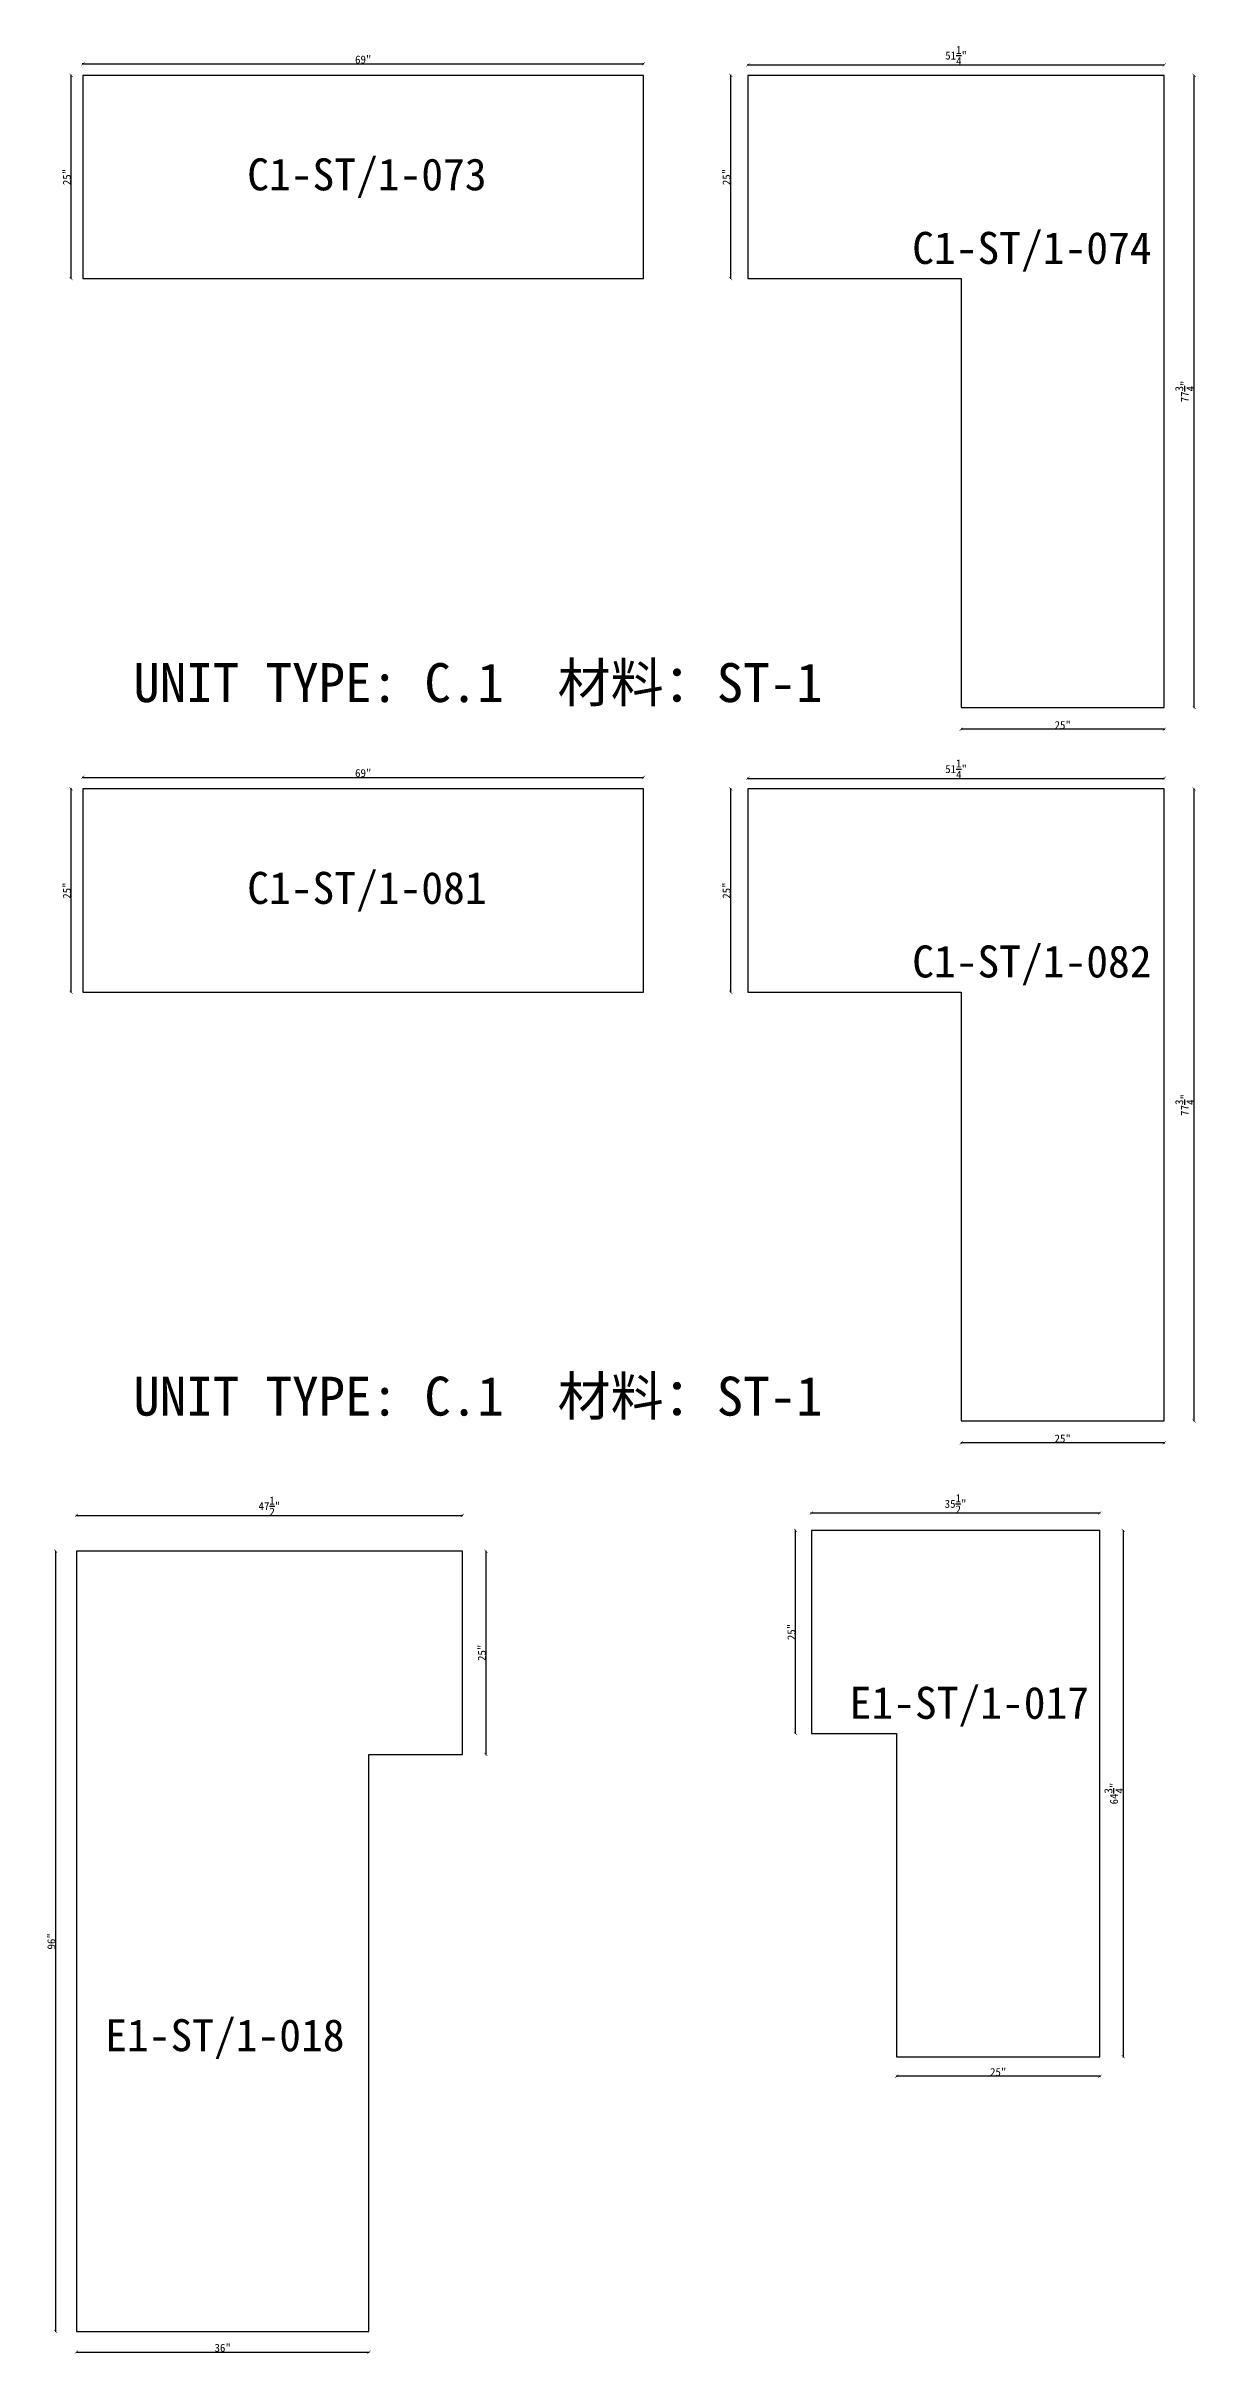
# Model space of a CAD drawing. Header units: millimetres. Extents: x -46962 to 137822, y -48342 to 2116.
# Drawn here: x -46784 to -43190, y -26798 to -19587 of the extents above; entities that cross this region are included whole.
import ezdxf
from ezdxf.enums import TextEntityAlignment as Align

# ---------------------------------------------------------------- set-up
doc = ezdxf.new("R2010")
doc.units = ezdxf.units.MM
doc.layers.add('COUNTERTOP_NUMBER', color=3, linetype='Continuous')
doc.layers.add('COUNTERTOPS', color=7, linetype='Continuous')
doc.styles.add('样式 1', font='')
doc.styles.get('样式 1').set_extended_font_data('NSimSun')
doc.dimstyles.new('副本 ISO-25', dxfattribs={"dimtxt": 25, "dimasz": 10, "dimexe": 1.5, "dimexo": 0.5, "dimtad": 1, "dimlfac": 0.03937, "dimlunit": 5, "dimtxsty": '样式 1', "dimblk": 'ARCHTICK', "dimcen": 2.5, "dimclrd": 256, "dimclrt": 1, "dimazin": 3, "dimtfac": 1, "dimtmove": 0, "dimatfit": 3, "dimfxlon": 1})

# ---------------------------------------------------------------- blocks, each defined once
blk = doc.blocks.new('_ArchTick')
at = {"color": 0, "linetype": 'ByBlock', "const_width": 0.15}
blk.add_lwpolyline([(-0.5, -0.5), (0.5, 0.5)], dxfattribs=at)
blk = doc.blocks.new('*D98')
at = {"color": 0, "lineweight": -2, "transparency": 16777216}
for p, q in [((-46705.4, -19678.6), (-46707.9, -19678.6)), ((-46705.4, -20313.6), (-46707.9, -20313.6))]:
    blk.add_line(p, q, dxfattribs=at)
at = {"lineweight": -2, "transparency": 16777216}
blk.add_line((-46706.4, -20313.6), (-46706.4, -19678.6), dxfattribs=at)
at = {"layer": 'Defpoints', "color": 0, "transparency": 16777216}
for p in [(-46706.4, -19678.6), (-46669.4, -19678.6), (-46669.4, -20313.6)]:
    blk.add_point(p, dxfattribs=at)
at = {"lineweight": -2, "transparency": 16777216, "xscale": 10, "yscale": 10, "zscale": 10}
for p, rotation in [((-46706.4, -19678.6), 90), ((-46706.4, -20313.6), 270)]:
    blk.add_blockref('_ArchTick', p, dxfattribs=dict(at, rotation=rotation))
at = {"color": 1, "transparency": 16777216, "insert": (-46719.5, -19996.1), "char_height": 25, "attachment_point": 5, "rotation": 90, "style": '样式 1'}
blk.add_mtext('\\A1;25"', dxfattribs=at)
blk = doc.blocks.new('*D99')
at = {"color": 0, "lineweight": -2, "transparency": 16777216}
for p, q in [((-46669.4, -19643.3), (-46669.4, -19640.8)), ((-44916.8, -19643.3), (-44916.8, -19640.8))]:
    blk.add_line(p, q, dxfattribs=at)
at = {"lineweight": -2, "transparency": 16777216}
blk.add_line((-46669.4, -19642.3), (-44916.8, -19642.3), dxfattribs=at)
at = {"layer": 'Defpoints', "color": 0, "transparency": 16777216}
for p in [(-46669.4, -19678.6), (-44916.8, -19642.3), (-44916.8, -19678.6)]:
    blk.add_point(p, dxfattribs=at)
at = {"lineweight": -2, "transparency": 16777216, "xscale": 10, "yscale": 10, "zscale": 10, "rotation": 180}
blk.add_blockref('_ArchTick', (-46669.4, -19642.3), dxfattribs=at)
at = {"lineweight": -2, "transparency": 16777216, "xscale": 10, "yscale": 10, "zscale": 10}
blk.add_blockref('_ArchTick', (-44916.8, -19642.3), dxfattribs=at)
at = {"color": 1, "transparency": 16777216, "insert": (-45793.1, -19629.2), "char_height": 25, "attachment_point": 5, "style": '样式 1'}
blk.add_mtext('\\A1;69"', dxfattribs=at)
blk = doc.blocks.new('*D94')
at = {"color": 0, "lineweight": -2, "transparency": 16777216}
for p, q in [((-44590.5, -19646.5), (-44590.5, -19644)), ((-43288.8, -19646.5), (-43288.8, -19644))]:
    blk.add_line(p, q, dxfattribs=at)
at = {"lineweight": -2, "transparency": 16777216}
blk.add_line((-44590.5, -19645.5), (-43288.8, -19645.5), dxfattribs=at)
at = {"layer": 'Defpoints', "color": 0, "transparency": 16777216}
for p in [(-44590.5, -19678.6), (-43288.8, -19645.5), (-43288.8, -19678.6)]:
    blk.add_point(p, dxfattribs=at)
at = {"lineweight": -2, "transparency": 16777216, "xscale": 10, "yscale": 10, "zscale": 10, "rotation": 180}
blk.add_blockref('_ArchTick', (-44590.5, -19645.5), dxfattribs=at)
at = {"lineweight": -2, "transparency": 16777216, "xscale": 10, "yscale": 10, "zscale": 10}
blk.add_blockref('_ArchTick', (-43288.8, -19645.5), dxfattribs=at)
at = {"color": 1, "transparency": 16777216, "insert": (-43939.6, -19616.5), "char_height": 25, "attachment_point": 5, "style": '样式 1'}
blk.add_mtext('\\A1;51{\\H1x;\\S1/4;}"', dxfattribs=at)
blk = doc.blocks.new('*D95')
at = {"color": 0, "lineweight": -2, "transparency": 16777216}
for p, q in [((-44643, -19678.6), (-44645.5, -19678.6)), ((-44643, -20313.6), (-44645.5, -20313.6))]:
    blk.add_line(p, q, dxfattribs=at)
at = {"lineweight": -2, "transparency": 16777216}
blk.add_line((-44644, -20313.6), (-44644, -19678.6), dxfattribs=at)
at = {"layer": 'Defpoints', "color": 0, "transparency": 16777216}
for p in [(-44644, -19678.6), (-44590.5, -19678.6), (-44590.5, -20313.6)]:
    blk.add_point(p, dxfattribs=at)
at = {"lineweight": -2, "transparency": 16777216, "xscale": 10, "yscale": 10, "zscale": 10}
for p, rotation in [((-44644, -19678.6), 90), ((-44644, -20313.6), 270)]:
    blk.add_blockref('_ArchTick', p, dxfattribs=dict(at, rotation=rotation))
at = {"color": 1, "transparency": 16777216, "insert": (-44657.1, -19996.1), "char_height": 25, "attachment_point": 5, "rotation": 90, "style": '样式 1'}
blk.add_mtext('\\A1;25"', dxfattribs=at)
blk = doc.blocks.new('*D96')
at = {"color": 0, "lineweight": -2, "transparency": 16777216}
for p, q in [((-43923.8, -21720.9), (-43923.8, -21723.4)), ((-43288.8, -21720.9), (-43288.8, -21723.4))]:
    blk.add_line(p, q, dxfattribs=at)
at = {"lineweight": -2, "transparency": 16777216}
blk.add_line((-43288.8, -21721.9), (-43923.8, -21721.9), dxfattribs=at)
at = {"layer": 'Defpoints', "color": 0, "transparency": 16777216}
for p in [(-43923.8, -21653.5), (-43288.8, -21653.5), (-43923.8, -21721.9)]:
    blk.add_point(p, dxfattribs=at)
at = {"lineweight": -2, "transparency": 16777216, "xscale": 10, "yscale": 10, "zscale": 10, "rotation": 180}
blk.add_blockref('_ArchTick', (-43923.8, -21721.9), dxfattribs=at)
at = {"lineweight": -2, "transparency": 16777216, "xscale": 10, "yscale": 10, "zscale": 10}
blk.add_blockref('_ArchTick', (-43288.8, -21721.9), dxfattribs=at)
at = {"color": 1, "transparency": 16777216, "insert": (-43606.3, -21708.8), "char_height": 25, "attachment_point": 5, "style": '样式 1'}
blk.add_mtext('\\A1;25"', dxfattribs=at)
blk = doc.blocks.new('*D97')
at = {"color": 0, "lineweight": -2, "transparency": 16777216}
for p, q in [((-43196.5, -19678.6), (-43194, -19678.6)), ((-43196.5, -21653.5), (-43194, -21653.5))]:
    blk.add_line(p, q, dxfattribs=at)
at = {"lineweight": -2, "transparency": 16777216}
blk.add_line((-43195.5, -21653.5), (-43195.5, -19678.6), dxfattribs=at)
at = {"layer": 'Defpoints', "color": 0, "transparency": 16777216}
for p in [(-43288.8, -19678.6), (-43195.5, -19678.6), (-43288.8, -21653.5)]:
    blk.add_point(p, dxfattribs=at)
at = {"lineweight": -2, "transparency": 16777216, "xscale": 10, "yscale": 10, "zscale": 10}
for p, rotation in [((-43195.5, -19678.6), 90), ((-43195.5, -21653.5), 270)]:
    blk.add_blockref('_ArchTick', p, dxfattribs=dict(at, rotation=rotation))
at = {"color": 1, "transparency": 16777216, "insert": (-43224.6, -20666.1), "char_height": 25, "attachment_point": 5, "rotation": 90, "style": '样式 1'}
blk.add_mtext('\\A1;77{\\H1x;\\S3/4;}"', dxfattribs=at)
blk = doc.blocks.new('*D108')
at = {"color": 0, "lineweight": -2, "transparency": 16777216}
for p, q in [((-46705.4, -21908.2), (-46707.9, -21908.2)), ((-46705.4, -22543.2), (-46707.9, -22543.2))]:
    blk.add_line(p, q, dxfattribs=at)
at = {"lineweight": -2, "transparency": 16777216}
blk.add_line((-46706.4, -22543.2), (-46706.4, -21908.2), dxfattribs=at)
at = {"layer": 'Defpoints', "color": 0, "transparency": 16777216}
for p in [(-46706.4, -21908.2), (-46669.4, -21908.2), (-46669.4, -22543.2)]:
    blk.add_point(p, dxfattribs=at)
at = {"lineweight": -2, "transparency": 16777216, "xscale": 10, "yscale": 10, "zscale": 10}
for p, rotation in [((-46706.4, -21908.2), 90), ((-46706.4, -22543.2), 270)]:
    blk.add_blockref('_ArchTick', p, dxfattribs=dict(at, rotation=rotation))
at = {"color": 1, "transparency": 16777216, "insert": (-46719.5, -22225.7), "char_height": 25, "attachment_point": 5, "rotation": 90, "style": '样式 1'}
blk.add_mtext('\\A1;25"', dxfattribs=at)
blk = doc.blocks.new('*D109')
at = {"color": 0, "lineweight": -2, "transparency": 16777216}
for p, q in [((-46669.4, -21872.9), (-46669.4, -21870.4)), ((-44916.8, -21872.9), (-44916.8, -21870.4))]:
    blk.add_line(p, q, dxfattribs=at)
at = {"lineweight": -2, "transparency": 16777216}
blk.add_line((-46669.4, -21871.9), (-44916.8, -21871.9), dxfattribs=at)
at = {"layer": 'Defpoints', "color": 0, "transparency": 16777216}
for p in [(-46669.4, -21908.2), (-44916.8, -21871.9), (-44916.8, -21908.2)]:
    blk.add_point(p, dxfattribs=at)
at = {"lineweight": -2, "transparency": 16777216, "xscale": 10, "yscale": 10, "zscale": 10, "rotation": 180}
blk.add_blockref('_ArchTick', (-46669.4, -21871.9), dxfattribs=at)
at = {"lineweight": -2, "transparency": 16777216, "xscale": 10, "yscale": 10, "zscale": 10}
blk.add_blockref('_ArchTick', (-44916.8, -21871.9), dxfattribs=at)
at = {"color": 1, "transparency": 16777216, "insert": (-45793.1, -21858.7), "char_height": 25, "attachment_point": 5, "style": '样式 1'}
blk.add_mtext('\\A1;69"', dxfattribs=at)
blk = doc.blocks.new('*D104')
at = {"color": 0, "lineweight": -2, "transparency": 16777216}
for p, q in [((-44590.5, -21876.1), (-44590.5, -21873.6)), ((-43288.8, -21876.1), (-43288.8, -21873.6))]:
    blk.add_line(p, q, dxfattribs=at)
at = {"lineweight": -2, "transparency": 16777216}
blk.add_line((-44590.5, -21875.1), (-43288.8, -21875.1), dxfattribs=at)
at = {"layer": 'Defpoints', "color": 0, "transparency": 16777216}
for p in [(-44590.5, -21908.2), (-43288.8, -21875.1), (-43288.8, -21908.2)]:
    blk.add_point(p, dxfattribs=at)
at = {"lineweight": -2, "transparency": 16777216, "xscale": 10, "yscale": 10, "zscale": 10, "rotation": 180}
blk.add_blockref('_ArchTick', (-44590.5, -21875.1), dxfattribs=at)
at = {"lineweight": -2, "transparency": 16777216, "xscale": 10, "yscale": 10, "zscale": 10}
blk.add_blockref('_ArchTick', (-43288.8, -21875.1), dxfattribs=at)
at = {"color": 1, "transparency": 16777216, "insert": (-43939.6, -21846), "char_height": 25, "attachment_point": 5, "style": '样式 1'}
blk.add_mtext('\\A1;51{\\H1x;\\S1/4;}"', dxfattribs=at)
blk = doc.blocks.new('*D105')
at = {"color": 0, "lineweight": -2, "transparency": 16777216}
for p, q in [((-44643, -21908.2), (-44645.5, -21908.2)), ((-44643, -22543.2), (-44645.5, -22543.2))]:
    blk.add_line(p, q, dxfattribs=at)
at = {"lineweight": -2, "transparency": 16777216}
blk.add_line((-44644, -22543.2), (-44644, -21908.2), dxfattribs=at)
at = {"layer": 'Defpoints', "color": 0, "transparency": 16777216}
for p in [(-44644, -21908.2), (-44590.5, -21908.2), (-44590.5, -22543.2)]:
    blk.add_point(p, dxfattribs=at)
at = {"lineweight": -2, "transparency": 16777216, "xscale": 10, "yscale": 10, "zscale": 10}
for p, rotation in [((-44644, -21908.2), 90), ((-44644, -22543.2), 270)]:
    blk.add_blockref('_ArchTick', p, dxfattribs=dict(at, rotation=rotation))
at = {"color": 1, "transparency": 16777216, "insert": (-44657.1, -22225.7), "char_height": 25, "attachment_point": 5, "rotation": 90, "style": '样式 1'}
blk.add_mtext('\\A1;25"', dxfattribs=at)
blk = doc.blocks.new('*D106')
at = {"color": 0, "lineweight": -2, "transparency": 16777216}
for p, q in [((-43923.8, -23950.5), (-43923.8, -23953)), ((-43288.8, -23950.5), (-43288.8, -23953))]:
    blk.add_line(p, q, dxfattribs=at)
at = {"lineweight": -2, "transparency": 16777216}
blk.add_line((-43288.8, -23951.5), (-43923.8, -23951.5), dxfattribs=at)
at = {"layer": 'Defpoints', "color": 0, "transparency": 16777216}
for p in [(-43923.8, -23883), (-43288.8, -23883), (-43923.8, -23951.5)]:
    blk.add_point(p, dxfattribs=at)
at = {"lineweight": -2, "transparency": 16777216, "xscale": 10, "yscale": 10, "zscale": 10, "rotation": 180}
blk.add_blockref('_ArchTick', (-43923.8, -23951.5), dxfattribs=at)
at = {"lineweight": -2, "transparency": 16777216, "xscale": 10, "yscale": 10, "zscale": 10}
blk.add_blockref('_ArchTick', (-43288.8, -23951.5), dxfattribs=at)
at = {"color": 1, "transparency": 16777216, "insert": (-43606.3, -23938.3), "char_height": 25, "attachment_point": 5, "style": '样式 1'}
blk.add_mtext('\\A1;25"', dxfattribs=at)
blk = doc.blocks.new('*D107')
at = {"color": 0, "lineweight": -2, "transparency": 16777216}
for p, q in [((-43196.5, -21908.2), (-43194, -21908.2)), ((-43196.5, -23883), (-43194, -23883))]:
    blk.add_line(p, q, dxfattribs=at)
at = {"lineweight": -2, "transparency": 16777216}
blk.add_line((-43195.5, -23883), (-43195.5, -21908.2), dxfattribs=at)
at = {"layer": 'Defpoints', "color": 0, "transparency": 16777216}
for p in [(-43288.8, -21908.2), (-43195.5, -21908.2), (-43288.8, -23883)]:
    blk.add_point(p, dxfattribs=at)
at = {"lineweight": -2, "transparency": 16777216, "xscale": 10, "yscale": 10, "zscale": 10}
for p, rotation in [((-43195.5, -21908.2), 90), ((-43195.5, -23883), 270)]:
    blk.add_blockref('_ArchTick', p, dxfattribs=dict(at, rotation=rotation))
at = {"color": 1, "transparency": 16777216, "insert": (-43224.6, -22895.6), "char_height": 25, "attachment_point": 5, "rotation": 90, "style": '样式 1'}
blk.add_mtext('\\A1;77{\\H1x;\\S3/4;}"', dxfattribs=at)
blk = doc.blocks.new('*D124')
at = {"color": 0, "lineweight": -2, "transparency": 16777216}
for p, q in [((-44392.2, -24171.9), (-44392.2, -24169.4)), ((-43490.5, -24171.9), (-43490.5, -24169.4))]:
    blk.add_line(p, q, dxfattribs=at)
at = {"lineweight": -2, "transparency": 16777216}
blk.add_line((-43490.5, -24170.9), (-44392.2, -24170.9), dxfattribs=at)
at = {"layer": 'Defpoints', "color": 0, "transparency": 16777216}
for p in [(-44392.2, -24170.9), (-44392.2, -24224.9), (-43490.5, -24224.9)]:
    blk.add_point(p, dxfattribs=at)
at = {"lineweight": -2, "transparency": 16777216, "xscale": 10, "yscale": 10, "zscale": 10, "rotation": 180}
blk.add_blockref('_ArchTick', (-44392.2, -24170.9), dxfattribs=at)
at = {"lineweight": -2, "transparency": 16777216, "xscale": 10, "yscale": 10, "zscale": 10}
blk.add_blockref('_ArchTick', (-43490.5, -24170.9), dxfattribs=at)
at = {"color": 1, "transparency": 16777216, "insert": (-43941.3, -24141.9), "char_height": 25, "attachment_point": 5, "style": '样式 1'}
blk.add_mtext('\\A1;35{\\H1x;\\S1/2;}"', dxfattribs=at)
blk = doc.blocks.new('*D125')
at = {"color": 0, "lineweight": -2, "transparency": 16777216}
for p, q in [((-43418, -24224.9), (-43415.5, -24224.9)), ((-43418, -25869.6), (-43415.5, -25869.6))]:
    blk.add_line(p, q, dxfattribs=at)
at = {"lineweight": -2, "transparency": 16777216}
blk.add_line((-43417, -24224.9), (-43417, -25869.6), dxfattribs=at)
at = {"layer": 'Defpoints', "color": 0, "transparency": 16777216}
for p in [(-43490.5, -24224.9), (-43490.5, -25869.6), (-43417, -25869.6)]:
    blk.add_point(p, dxfattribs=at)
at = {"lineweight": -2, "transparency": 16777216, "xscale": 10, "yscale": 10, "zscale": 10}
for p, rotation in [((-43417, -24224.9), 90), ((-43417, -25869.6), 270)]:
    blk.add_blockref('_ArchTick', p, dxfattribs=dict(at, rotation=rotation))
at = {"color": 1, "transparency": 16777216, "insert": (-43446.1, -25047.2), "char_height": 25, "attachment_point": 5, "rotation": 90, "style": '样式 1'}
blk.add_mtext('\\A1;64{\\H1x;\\S3/4;}"', dxfattribs=at)
blk = doc.blocks.new('*D126')
at = {"color": 0, "lineweight": -2, "transparency": 16777216}
for p, q in [((-44125.5, -25929.8), (-44125.5, -25932.3)), ((-43490.5, -25929.8), (-43490.5, -25932.3))]:
    blk.add_line(p, q, dxfattribs=at)
at = {"lineweight": -2, "transparency": 16777216}
blk.add_line((-43490.5, -25930.8), (-44125.5, -25930.8), dxfattribs=at)
at = {"layer": 'Defpoints', "color": 0, "transparency": 16777216}
for p in [(-44125.5, -25869.6), (-43490.5, -25869.6), (-44125.5, -25930.8)]:
    blk.add_point(p, dxfattribs=at)
at = {"lineweight": -2, "transparency": 16777216, "xscale": 10, "yscale": 10, "zscale": 10, "rotation": 180}
blk.add_blockref('_ArchTick', (-44125.5, -25930.8), dxfattribs=at)
at = {"lineweight": -2, "transparency": 16777216, "xscale": 10, "yscale": 10, "zscale": 10}
blk.add_blockref('_ArchTick', (-43490.5, -25930.8), dxfattribs=at)
at = {"color": 1, "transparency": 16777216, "insert": (-43808, -25917.7), "char_height": 25, "attachment_point": 5, "style": '样式 1'}
blk.add_mtext('\\A1;25"', dxfattribs=at)
blk = doc.blocks.new('*D127')
at = {"color": 0, "lineweight": -2, "transparency": 16777216}
for p, q in [((-44440.2, -24224.9), (-44442.7, -24224.9)), ((-44440.2, -24859.9), (-44442.7, -24859.9))]:
    blk.add_line(p, q, dxfattribs=at)
at = {"lineweight": -2, "transparency": 16777216}
blk.add_line((-44441.2, -24859.9), (-44441.2, -24224.9), dxfattribs=at)
at = {"layer": 'Defpoints', "color": 0, "transparency": 16777216}
for p in [(-44441.2, -24224.9), (-44392.2, -24224.9), (-44392.2, -24859.9)]:
    blk.add_point(p, dxfattribs=at)
at = {"lineweight": -2, "transparency": 16777216, "xscale": 10, "yscale": 10, "zscale": 10}
for p, rotation in [((-44441.2, -24224.9), 90), ((-44441.2, -24859.9), 270)]:
    blk.add_blockref('_ArchTick', p, dxfattribs=dict(at, rotation=rotation))
at = {"color": 1, "transparency": 16777216, "insert": (-44454.3, -24542.4), "char_height": 25, "attachment_point": 5, "rotation": 90, "style": '样式 1'}
blk.add_mtext('\\A1;25"', dxfattribs=at)
blk = doc.blocks.new('*D114')
at = {"color": 0, "lineweight": -2, "transparency": 16777216}
for p, q in [((-46689.7, -24179.1), (-46689.7, -24176.6)), ((-45483.2, -24179.1), (-45483.2, -24176.6))]:
    blk.add_line(p, q, dxfattribs=at)
at = {"lineweight": -2, "transparency": 16777216}
blk.add_line((-46689.7, -24178.1), (-45483.2, -24178.1), dxfattribs=at)
at = {"layer": 'Defpoints', "color": 0, "transparency": 16777216}
for p in [(-45483.2, -24178.1), (-46689.7, -24289.9), (-45483.2, -24289.9)]:
    blk.add_point(p, dxfattribs=at)
at = {"lineweight": -2, "transparency": 16777216, "xscale": 10, "yscale": 10, "zscale": 10, "rotation": 180}
blk.add_blockref('_ArchTick', (-46689.7, -24178.1), dxfattribs=at)
at = {"lineweight": -2, "transparency": 16777216, "xscale": 10, "yscale": 10, "zscale": 10}
blk.add_blockref('_ArchTick', (-45483.2, -24178.1), dxfattribs=at)
at = {"color": 1, "transparency": 16777216, "insert": (-46086.4, -24149.1), "char_height": 25, "attachment_point": 5, "style": '样式 1'}
blk.add_mtext('\\A1;47{\\H1x;\\S1/2;}"', dxfattribs=at)
blk = doc.blocks.new('*D115')
at = {"color": 0, "lineweight": -2, "transparency": 16777216}
for p, q in [((-46753.9, -24289.9), (-46756.4, -24289.9)), ((-46753.9, -26728.3), (-46756.4, -26728.3))]:
    blk.add_line(p, q, dxfattribs=at)
at = {"lineweight": -2, "transparency": 16777216}
blk.add_line((-46754.9, -24289.9), (-46754.9, -26728.3), dxfattribs=at)
at = {"layer": 'Defpoints', "color": 0, "transparency": 16777216}
for p in [(-46689.7, -24289.9), (-46754.9, -26728.3), (-46689.7, -26728.3)]:
    blk.add_point(p, dxfattribs=at)
at = {"lineweight": -2, "transparency": 16777216, "xscale": 10, "yscale": 10, "zscale": 10}
for p, rotation in [((-46754.9, -24289.9), 90), ((-46754.9, -26728.3), 270)]:
    blk.add_blockref('_ArchTick', p, dxfattribs=dict(at, rotation=rotation))
at = {"color": 1, "transparency": 16777216, "insert": (-46768, -25509.1), "char_height": 25, "attachment_point": 5, "rotation": 90, "style": '样式 1'}
blk.add_mtext('\\A1;96"', dxfattribs=at)
blk = doc.blocks.new('*D116')
at = {"color": 0, "lineweight": -2, "transparency": 16777216}
for p, q in [((-46689.7, -26791.5), (-46689.7, -26794)), ((-45775.3, -26791.5), (-45775.3, -26794))]:
    blk.add_line(p, q, dxfattribs=at)
at = {"lineweight": -2, "transparency": 16777216}
blk.add_line((-46689.7, -26792.5), (-45775.3, -26792.5), dxfattribs=at)
at = {"layer": 'Defpoints', "color": 0, "transparency": 16777216}
for p in [(-46689.7, -26728.3), (-45775.3, -26728.3), (-45775.3, -26792.5)]:
    blk.add_point(p, dxfattribs=at)
at = {"lineweight": -2, "transparency": 16777216, "xscale": 10, "yscale": 10, "zscale": 10, "rotation": 180}
blk.add_blockref('_ArchTick', (-46689.7, -26792.5), dxfattribs=at)
at = {"lineweight": -2, "transparency": 16777216, "xscale": 10, "yscale": 10, "zscale": 10}
blk.add_blockref('_ArchTick', (-45775.3, -26792.5), dxfattribs=at)
at = {"color": 1, "transparency": 16777216, "insert": (-46232.5, -26779.3), "char_height": 25, "attachment_point": 5, "style": '样式 1'}
blk.add_mtext('\\A1;36"', dxfattribs=at)
blk = doc.blocks.new('*D117')
at = {"color": 0, "lineweight": -2, "transparency": 16777216}
for p, q in [((-45410.2, -24289.9), (-45407.7, -24289.9)), ((-45410.2, -24924.9), (-45407.7, -24924.9))]:
    blk.add_line(p, q, dxfattribs=at)
at = {"lineweight": -2, "transparency": 16777216}
blk.add_line((-45409.2, -24924.9), (-45409.2, -24289.9), dxfattribs=at)
at = {"layer": 'Defpoints', "color": 0, "transparency": 16777216}
for p in [(-45483.2, -24289.9), (-45409.2, -24289.9), (-45483.2, -24924.9)]:
    blk.add_point(p, dxfattribs=at)
at = {"lineweight": -2, "transparency": 16777216, "xscale": 10, "yscale": 10, "zscale": 10}
for p, rotation in [((-45409.2, -24289.9), 90), ((-45409.2, -24924.9), 270)]:
    blk.add_blockref('_ArchTick', p, dxfattribs=dict(at, rotation=rotation))
at = {"color": 1, "transparency": 16777216, "insert": (-45422.3, -24607.4), "char_height": 25, "attachment_point": 5, "rotation": 90, "style": '样式 1'}
blk.add_mtext('\\A1;25"', dxfattribs=at)

msp = doc.modelspace()

# ---------------------------------------------------------------- linework, layer by layer
at = {"layer": 'COUNTERTOPS'}
for points in [[(-46669.416, -20313.626), (-44916.816, -20313.626), (-44916.816, -19678.626), (-46669.416, -19678.626)], [(-43288.771, -19678.626), (-44590.521, -19678.626), (-44590.521, -20313.626), (-43923.771, -20313.626), (-43923.771, -21653.476), (-43288.771, -21653.476)], [(-46669.416, -22543.194), (-44916.816, -22543.194), (-44916.816, -21908.194), (-46669.416, -21908.194)], [(-43288.771, -21908.194), (-44590.521, -21908.194), (-44590.521, -22543.194), (-43923.771, -22543.194), (-43923.771, -23883.044), (-43288.771, -23883.044)], [(-43490.461, -24224.911), (-44392.161, -24224.911), (-44392.161, -24859.911), (-44125.461, -24859.911), (-44125.461, -25869.561), (-43490.461, -25869.561)], [(-45775.278, -24924.869), (-45483.178, -24924.869), (-45483.178, -24289.869), (-46689.678, -24289.869), (-46689.678, -26728.269), (-45775.278, -26728.269)]]:
    msp.add_lwpolyline(points, close=True, dxfattribs=at)

# ---------------------------------------------------------------- texts
at = {"style": '样式 1'}
for s, p in [('UNIT TYPE: C.1', (-46511.744, -21636.725)), ('材料：ST-1', (-45185.463, -21636.725)), ('UNIT TYPE: C.1', (-46511.744, -23866.292)), ('材料：ST-1', (-45185.463, -23866.292))]:
    msp.add_text(s, height=121.5865, dxfattribs=at).set_placement(p)
at = {"layer": 'COUNTERTOP_NUMBER', "color": 3, "style": '样式 1'}
for s, p in [('C1-ST/1-073', (-45781.553, -19987.796)), ('C1-ST/1-074', (-43702.658, -20217.646)), ('C1-ST/1-081', (-45781.553, -22217.363)), ('C1-ST/1-082', (-43702.658, -22447.213)), ('E1-ST/1-017', (-43898.152, -24763.731)), ('E1-ST/1-018', (-46225.668, -25802.438))]:
    msp.add_text(s, height=100, dxfattribs=at).set_placement(p, align=Align.MIDDLE_CENTER)

# ---------------------------------------------------------------- dimensions: what is measured, and where the dimension line sits
for base, p1, p2, picture, middle in [((-44916.816, -19642.296), (-46669.416, -19678.626), (-44916.816, -19678.626), '*D99', (-45793.116, -19629.171)), ((-43288.771, -19645.494), (-44590.521, -19678.626), (-43288.771, -19678.626), '*D94', (-43939.646, -19616.47)), ((-43923.771, -21721.892), (-43288.771, -21653.476), (-43923.771, -21653.476), '*D96', (-43606.271, -21708.767)), ((-44916.816, -21871.863), (-46669.416, -21908.194), (-44916.816, -21908.194), '*D109', (-45793.116, -21858.738)), ((-43288.771, -21875.061), (-44590.521, -21908.194), (-43288.771, -21908.194), '*D104', (-43939.646, -21846.038)), ((-43923.771, -23951.46), (-43288.771, -23883.044), (-43923.771, -23883.044), '*D106', (-43606.271, -23938.335)), ((-45483.178, -24178.147), (-46689.678, -24289.869), (-45483.178, -24289.869), '*D114', (-46086.428, -24149.123)), ((-44392.161, -24170.94), (-43490.461, -24224.911), (-44392.161, -24224.911), '*D124', (-43941.311, -24141.916)), ((-44125.461, -25930.818), (-43490.461, -25869.561), (-44125.461, -25869.561), '*D126', (-43807.961, -25917.693)), ((-45775.278, -26792.461), (-46689.678, -26728.269), (-45775.278, -26728.269), '*D116', (-46232.478, -26779.336))]:
    dim = msp.add_linear_dim(base=base, p1=p1, p2=p2, dimstyle='副本 ISO-25')
    dim.commit()
    dim.dimension.update_dxf_attribs({"geometry": picture, "text_midpoint": middle})
for base, p1, p2, picture, middle in [((-46706.356, -19678.626), (-46669.416, -20313.626), (-46669.416, -19678.626), '*D98', (-46719.481, -19996.126)), ((-44643.966, -19678.626), (-44590.521, -20313.626), (-44590.521, -19678.626), '*D95', (-44657.091, -19996.126)), ((-43195.549, -19678.626), (-43288.771, -21653.476), (-43288.771, -19678.626), '*D97', (-43224.642, -20666.051)), ((-46706.356, -21908.194), (-46669.416, -22543.194), (-46669.416, -21908.194), '*D108', (-46719.481, -22225.694)), ((-44643.966, -21908.194), (-44590.521, -22543.194), (-44590.521, -21908.194), '*D105', (-44657.091, -22225.694)), ((-43195.549, -21908.194), (-43288.771, -23883.044), (-43288.771, -21908.194), '*D107', (-43224.642, -22895.619)), ((-44441.206, -24224.911), (-44392.161, -24859.911), (-44392.161, -24224.911), '*D127', (-44454.331, -24542.411)), ((-43417.021, -25869.561), (-43490.461, -24224.911), (-43490.461, -25869.561), '*D125', (-43446.114, -25047.236)), ((-46754.91, -26728.269), (-46689.678, -24289.869), (-46689.678, -26728.269), '*D115', (-46768.035, -25509.069)), ((-45409.174, -24289.869), (-45483.178, -24924.869), (-45483.178, -24289.869), '*D117', (-45422.299, -24607.369))]:
    dim = msp.add_linear_dim(base=base, p1=p1, p2=p2, angle=90, dimstyle='副本 ISO-25')
    dim.commit()
    dim.dimension.update_dxf_attribs({"geometry": picture, "text_midpoint": middle})

doc.saveas('drawing.dxf')
